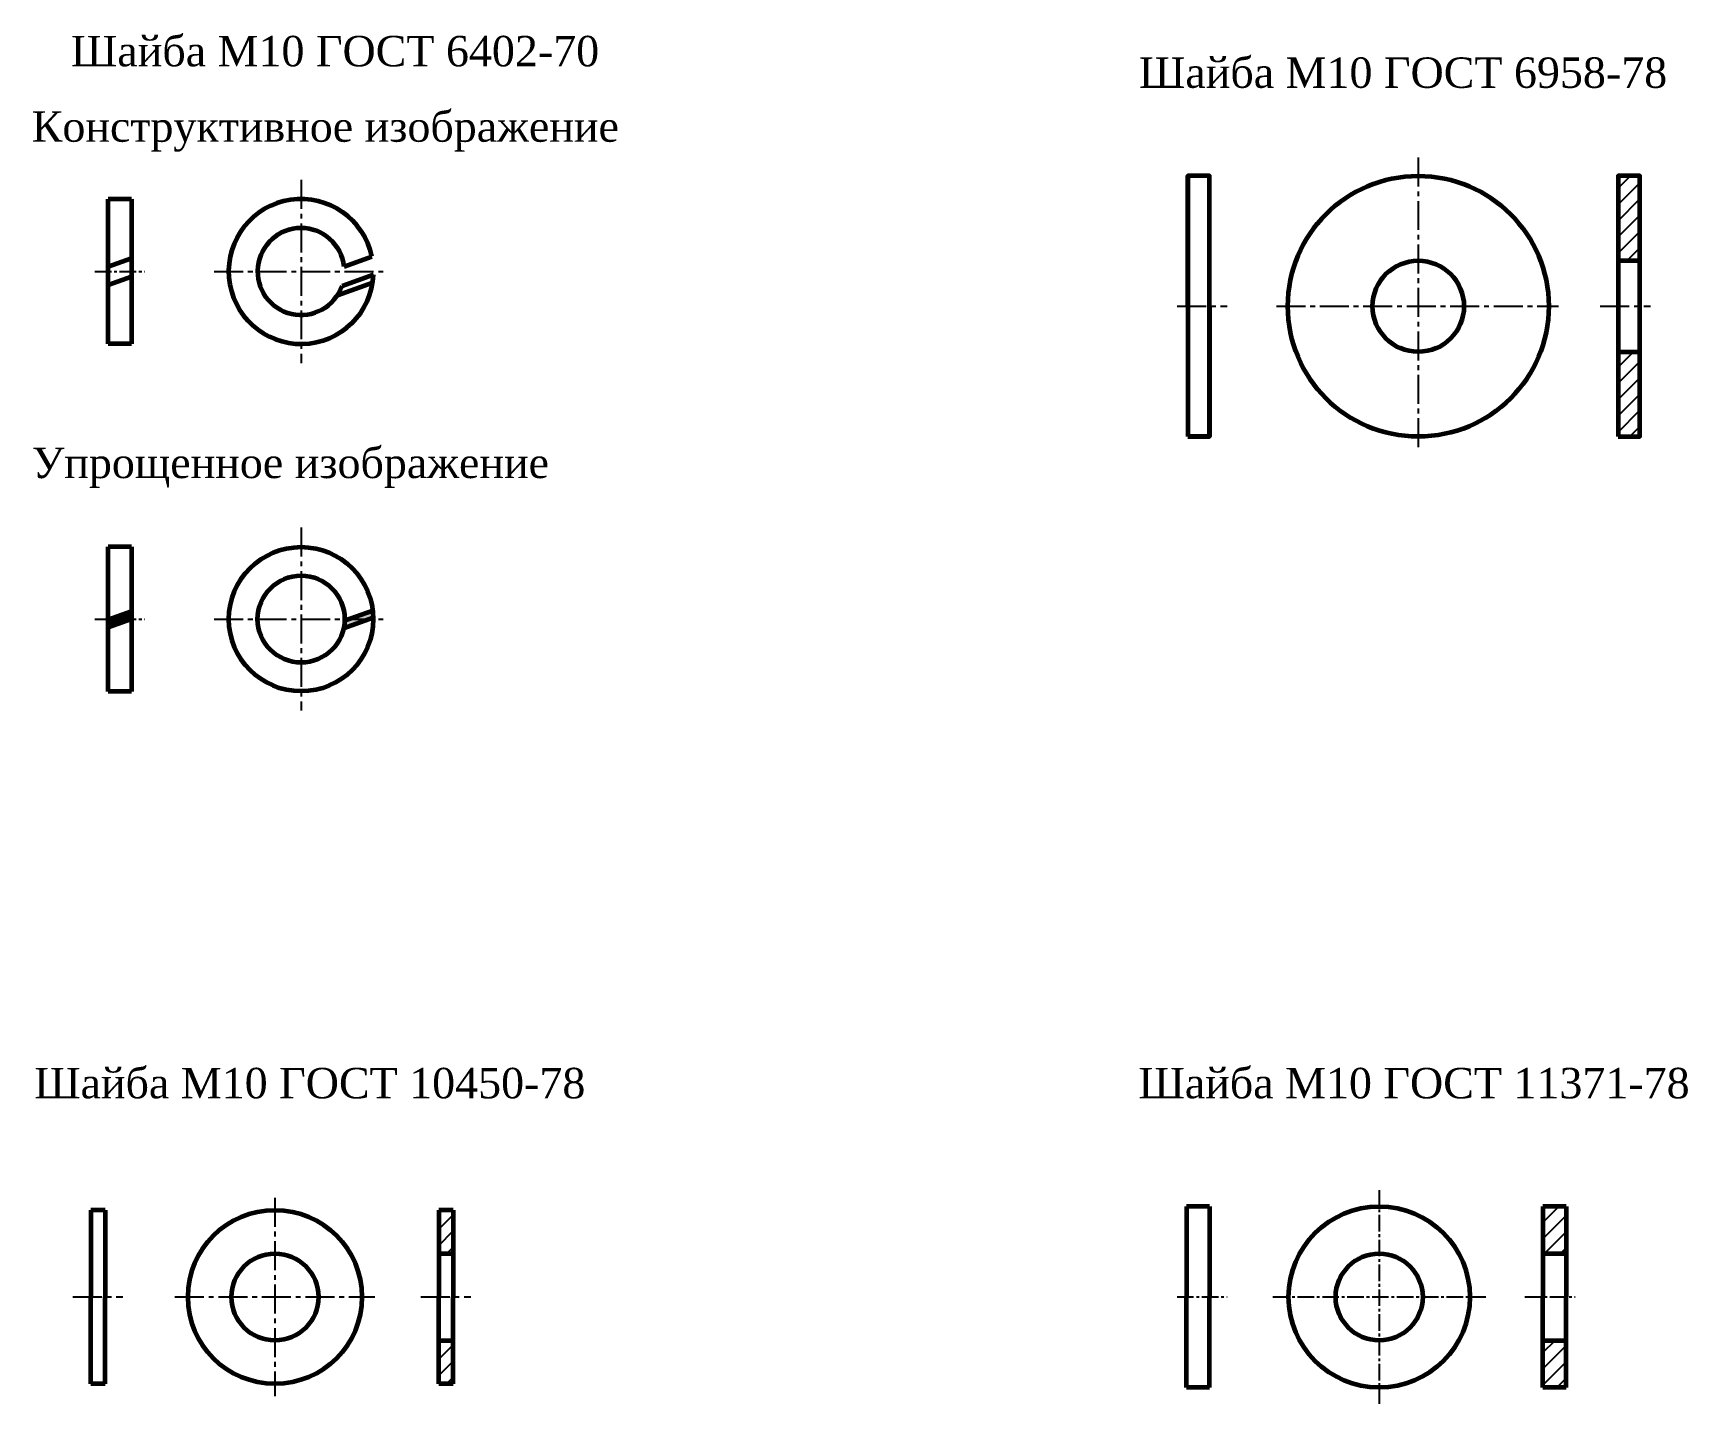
# Model space of a CAD drawing. Header units: millimetres. Extents: x 71 to 261, y 100 to 257.
import ezdxf

# ---------------------------------------------------------------- set-up
doc = ezdxf.new("R2010")
doc.units = ezdxf.units.MM
doc.header["$LTSCALE"] = 0.5
doc.linetypes.add('CENTER2', pattern=[28.575, 19.05, -3.175, 3.175, -3.175])
doc.layers.get('0').update_dxf_attribs({"lineweight": 60})
doc.styles.add('стиль1', font='times.ttf')

# ---------------------------------------------------------------- blocks, each defined once
blk = doc.blocks.new('156')
at = {"lineweight": 60}
for p, q in [((-2.67, -8.33), (-2.67, 8.33)), ((0, 8.33), (-2.67, 8.33)), ((0, 8.33), (0, -8.33)), ((-2.67, 0.58), (0, 1.54)), ((-2.67, -1.54), (0, -0.58)), ((0, -8.33), (-2.67, -8.33))]:
    blk.add_line(p, q, dxfattribs=at)
at = {"linetype": 'CENTER2', "lineweight": -3, "ltscale": 0.2}
blk.add_line((-4.21, 0), (1.55, 0), dxfattribs=at)
blk = doc.blocks.new('157')
at = {"linetype": 'CENTER2', "lineweight": -3, "ltscale": 0.35}
for p, q in [((0, 10.53), (0, -10.53)), ((-10, 0), (10, 0))]:
    blk.add_line(p, q, dxfattribs=at)
at = {"lineweight": 60}
for p, q in [((4.97, 0.57), (8.15, 1.72)), ((4.2, -2.71), (8.24, -1.26)), ((4.72, -1.64), (8.33, -0.35))]:
    blk.add_line(p, q, dxfattribs=at)
for radius, start, end in [(8.33, 11.9006, 357.625), (5, 6.5575, 340.8179)]:
    blk.add_arc((0, 0), radius, start, end, dxfattribs=at)
blk = doc.blocks.new('158')
h = blk.add_hatch(color=256)
h.paths.add_polyline_path([(0, 0.48), (0, 0.91), (-1.33, 0.43), (-1.33, 0)])
h.paths.add_polyline_path([(0, 0.48), (-1.33, 0), (-0.15, 0), (0, 0.05)])
h.paths.add_polyline_path([(-0.15, 0), (-1.33, 0), (-1.33, -0.43)])
h.paths.add_polyline_path([(-1.33, 0.43), (-2.51, 0), (-1.33, 0)])
h.paths.add_polyline_path([(-1.33, 0), (-2.51, 0), (-2.67, -0.05), (-2.67, -0.48)])
h.paths.add_polyline_path([(-1.33, -0.43), (-1.33, 0), (-2.67, -0.48), (-2.67, -0.91)])
at = {"lineweight": 60}
for p, q in [((-2.67, -8.33), (-2.67, 8.33)), ((0, 8.33), (-2.67, 8.33)), ((0, 8.33), (0, -8.33)), ((-2.67, -0.05), (0, 0.91)), ((-2.67, -0.48), (0, 0.48)), ((-2.67, -0.91), (0, 0.05)), ((0, -8.33), (-2.67, -8.33))]:
    blk.add_line(p, q, dxfattribs=at)
at = {"linetype": 'CENTER2', "lineweight": -3, "ltscale": 0.2}
blk.add_line((-4.21, 0), (1.55, 0), dxfattribs=at)
blk = doc.blocks.new('159')
h = blk.add_hatch(color=256)
h.paths.add_polyline_path([(8.25, 1), (6.64, 0.42, -0.015814), (6.66, 0), (7.84, 0), (8.3, 0.17, 0.025054)])
h.paths.add_polyline_path([(7.84, 0), (6.66, 0, -0.016184), (6.64, -0.43)])
h.paths.add_polyline_path([(6.64, 0.42), (5.48, 0), (6.66, 0, 0.015814)])
h.paths.add_polyline_path([(6.66, 0), (5.48, 0), (5, -0.17, -0.044942), (4.89, -1.06), (6.64, -0.43, 0.016184)])
at = {"linetype": 'CENTER2', "lineweight": -3, "ltscale": 0.35}
for p, q in [((0, 10.53), (0, -10.53)), ((-10, 0), (10, 0))]:
    blk.add_line(p, q, dxfattribs=at)
at = {"lineweight": 60}
for p, q in [((4.89, -1.06), (8.3, 0.17)), ((5, -0.17), (8.25, 1))]:
    blk.add_line(p, q, dxfattribs=at)
for radius in [8.3, 5]:
    blk.add_circle((0.01, 0), radius, dxfattribs=at)
blk = doc.blocks.new('krep12')
for name, p in [('157', (19.51, 40)), ('156', (0, 40)), ('159', (19.51, 0)), ('158', (0, 0))]:
    blk.add_blockref(name, p)
at = {"style": 'стиль1'}
for s, p in [('Шайба М10 ГОСТ 6402-70', (-6.95, 63.61)), ('Конструктивное изображение', (-11.46, 54.93)), ('Упрощенное изображение', (-11.46, 16.23))]:
    blk.add_text(s, height=3.5, dxfattribs=at).set_placement(p)
blk = doc.blocks.new('шб3  2')
at = {"linetype": 'CENTER2', "lineweight": -3, "ltscale": 0.35}
for p, q in [((0, 17.11), (0, -16.59)), ((-16.32, 0), (16.14, 0))]:
    blk.add_line(p, q, dxfattribs=at)
at = {"lineweight": 60}
for radius in [15, 5.25]:
    blk.add_circle((0, 0), radius, dxfattribs=at)
blk = doc.blocks.new('шб3 1')
at = {"lineweight": 60}
for p, q in [((2.5, 15), (0, 15)), ((0, 0), (0, 15)), ((2.5, 0), (2.5, 15))]:
    blk.add_line(p, q, dxfattribs=at)
at = {"linetype": 'CENTER2', "lineweight": -3, "ltscale": 0.35}
blk.add_line((-1.24, 0), (4.52, 0), dxfattribs=at)
at = {"color": 1}
for p, q in [((0, 0), (0, -15)), ((2.5, 0), (2.5, -15)), ((2.5, -15), (0, -15))]:
    blk.add_line(p, q, dxfattribs=at)
at = {"lineweight": 60}
blk.add_lwpolyline([(0, -15), (2.5, -15), (2.5, 15), (0, 15)], close=True, dxfattribs=at)
blk = doc.blocks.new('шб3 3')
at = {"lineweight": -3}
h = blk.add_hatch(dxfattribs=at)
h.set_pattern_fill('ANSI31', scale=0.416667, style=0)
h.set_pattern_definition([(45, (-40.8435, -7e-14), (-0.935443, 0.935443), [])])
h.paths.add_polyline_path([(0, 15), (-2.5, 15), (-2.5, 5.25), (0, 5.25)])
h.paths.add_polyline_path([(0, -5.25), (-2.5, -5.25), (-2.5, -15), (0, -15)])
at = {"lineweight": 60}
for p, q in [((-2.5, 5.25), (0, 5.25)), ((-2.5, -5.25), (0, -5.25))]:
    blk.add_line(p, q, dxfattribs=at)
at = {"linetype": 'CENTER2', "lineweight": -3, "ltscale": 0.35}
blk.add_line((-4.57, 0), (1.19, 0), dxfattribs=at)
at = {"lineweight": 60}
blk.add_lwpolyline([(-2.5, -15), (0, -15), (0, 15), (-2.5, 15)], close=True, dxfattribs=at)
blk = doc.blocks.new('шб3')
at = {"color": 1}
for name, p in [('шб3  2', (26.5, 0)), ('шб3 1', (0, 0)), ('шб3 3', (52, 0))]:
    blk.add_blockref(name, p, dxfattribs=at)
blk = doc.blocks.new('krep15')
at = {"color": 1}
blk.add_blockref('шб3', (-2.5, 0), dxfattribs=at)
at = {"style": 'стиль1'}
blk.add_text('Шайба М10 ГОСТ 6958-78', height=3.5, dxfattribs=at).set_placement((-8.12, 25.13))
blk = doc.blocks.new('160')
at = {"lineweight": 60}
for p, q in [((0, 10), (-1.67, 10)), ((-1.67, 10), (-1.67, 0)), ((0, 10), (0, 0)), ((-1.67, -10), (-1.67, 0)), ((0, -10), (0, 0)), ((0, -10), (-1.67, -10))]:
    blk.add_line(p, q, dxfattribs=at)
at = {"linetype": 'CENTER2', "lineweight": -3, "ltscale": 0.35}
blk.add_line((-3.74, 0), (2.02, 0), dxfattribs=at)
blk = doc.blocks.new('161')
at = {"linetype": 'CENTER2', "lineweight": -3, "ltscale": 0.35}
for p, q in [((0, 11.42), (0, -11.42)), ((-11.5, 0), (11.5, 0))]:
    blk.add_line(p, q, dxfattribs=at)
at = {"lineweight": 60}
for radius in [10, 5]:
    blk.add_circle((0, 0), radius, dxfattribs=at)
blk = doc.blocks.new('162')
at = {"lineweight": -3}
h = blk.add_hatch(dxfattribs=at)
h.set_pattern_fill('ANSI31', scale=0.416667, style=0)
h.set_pattern_definition([(45, (-393.021, -171.6667), (-0.9354433, 0.9354433), [])])
h.paths.add_polyline_path([(0, 10), (-1.67, 10), (-1.67, 5), (0, 5)])
h.paths.add_polyline_path([(0, -5), (-1.67, -5), (-1.67, -10), (0, -10)])
at = {"lineweight": 60}
for p, q in [((0, 10), (-1.67, 10)), ((-1.67, 10), (-1.67, 0)), ((0, 10), (0, 0)), ((-1.67, 5), (0, 5)), ((-1.67, -10), (-1.67, 0)), ((0, -10), (0, 0)), ((-1.67, -5), (0, -5)), ((0, -10), (-1.67, -10))]:
    blk.add_line(p, q, dxfattribs=at)
at = {"linetype": 'CENTER2', "lineweight": -3, "ltscale": 0.35}
blk.add_line((-3.74, 0), (2.02, 0), dxfattribs=at)
blk = doc.blocks.new('krep13')
for name, p in [('161', (19.51, 0)), ('160', (0, 0)), ('162', (40.01, 0))]:
    blk.add_blockref(name, p)
at = {"style": 'стиль1'}
blk.add_text('Шайба М10 ГОСТ 10450-78', height=3.5, dxfattribs=at).set_placement((-8.18, 22.86))
blk = doc.blocks.new('164')
at = {"color": 7, "lineweight": 60}
for p, q in [((0, 10.42), (-2.67, 10.42)), ((-2.67, 10.42), (-2.67, 0)), ((0, 10.42), (0, 0)), ((-2.67, -10.42), (-2.67, 0)), ((0, -10.42), (0, 0)), ((0, -10.42), (-2.67, -10.42))]:
    blk.add_line(p, q, dxfattribs=at)
at = {"color": 7, "linetype": 'CENTER2', "lineweight": -3, "ltscale": 0.2}
blk.add_line((-3.74, 0), (2.02, 0), dxfattribs=at)
blk = doc.blocks.new('165')
at = {"color": 7, "linetype": 'CENTER2', "lineweight": -3, "ltscale": 0.2}
for p, q in [((0, 12.3), (0, -12.3)), ((-12.25, 0), (12.25, 0))]:
    blk.add_line(p, q, dxfattribs=at)
at = {"color": 7, "lineweight": 60}
for radius in [10.42, 5]:
    blk.add_circle((0, 0), radius, dxfattribs=at)
blk = doc.blocks.new('166')
at = {"lineweight": -3}
h = blk.add_hatch(dxfattribs=at)
h.set_pattern_fill('ANSI31', scale=0.416667, style=0)
h.set_pattern_definition([(45, (-394.021, -171.6667), (-0.9354433, 0.9354433), [])])
h.paths.add_polyline_path([(0, 10.42), (-2.67, 10.42), (-2.67, 5), (0, 5)])
h.paths.add_polyline_path([(0, -5), (-2.67, -5), (-2.67, -10.42), (0, -10.42)])
at = {"color": 7, "lineweight": 60}
for p, q in [((-1, 10.42), (-2.67, 10.42)), ((-2.67, 10.42), (-2.67, 0)), ((0, 10.42), (-2.67, 10.42)), ((0, 10.42), (0, 0)), ((-2.67, 5), (0, 5)), ((-2.67, -10.42), (-2.67, 0)), ((0, -10.42), (0, 0)), ((-2.67, -5), (0, -5)), ((0, -10.42), (-2.7, -10.42)), ((-1, -10.42), (-2.67, -10.42))]:
    blk.add_line(p, q, dxfattribs=at)
at = {"color": 7, "linetype": 'CENTER2', "lineweight": -3, "ltscale": 0.2}
blk.add_line((-4.74, 0), (1.02, 0), dxfattribs=at)
blk = doc.blocks.new('krep14')
for name, p in [('165', (19.51, 0)), ('164', (0, 0)), ('166', (41.01, 0))]:
    blk.add_blockref(name, p)
at = {"style": 'стиль1'}
blk.add_text('Шайба М10 ГОСТ 11371-78', height=3.5, dxfattribs=at).set_placement((-8.18, 22.86))

msp = doc.modelspace()

# ---------------------------------------------------------------- block references
for name, p in [('krep12', (82, 190)), ('krep15', (206, 226)), ('krep13', (79, 112)), ('krep14', (206, 112))]:
    msp.add_blockref(name, p)

doc.saveas('drawing.dxf')
